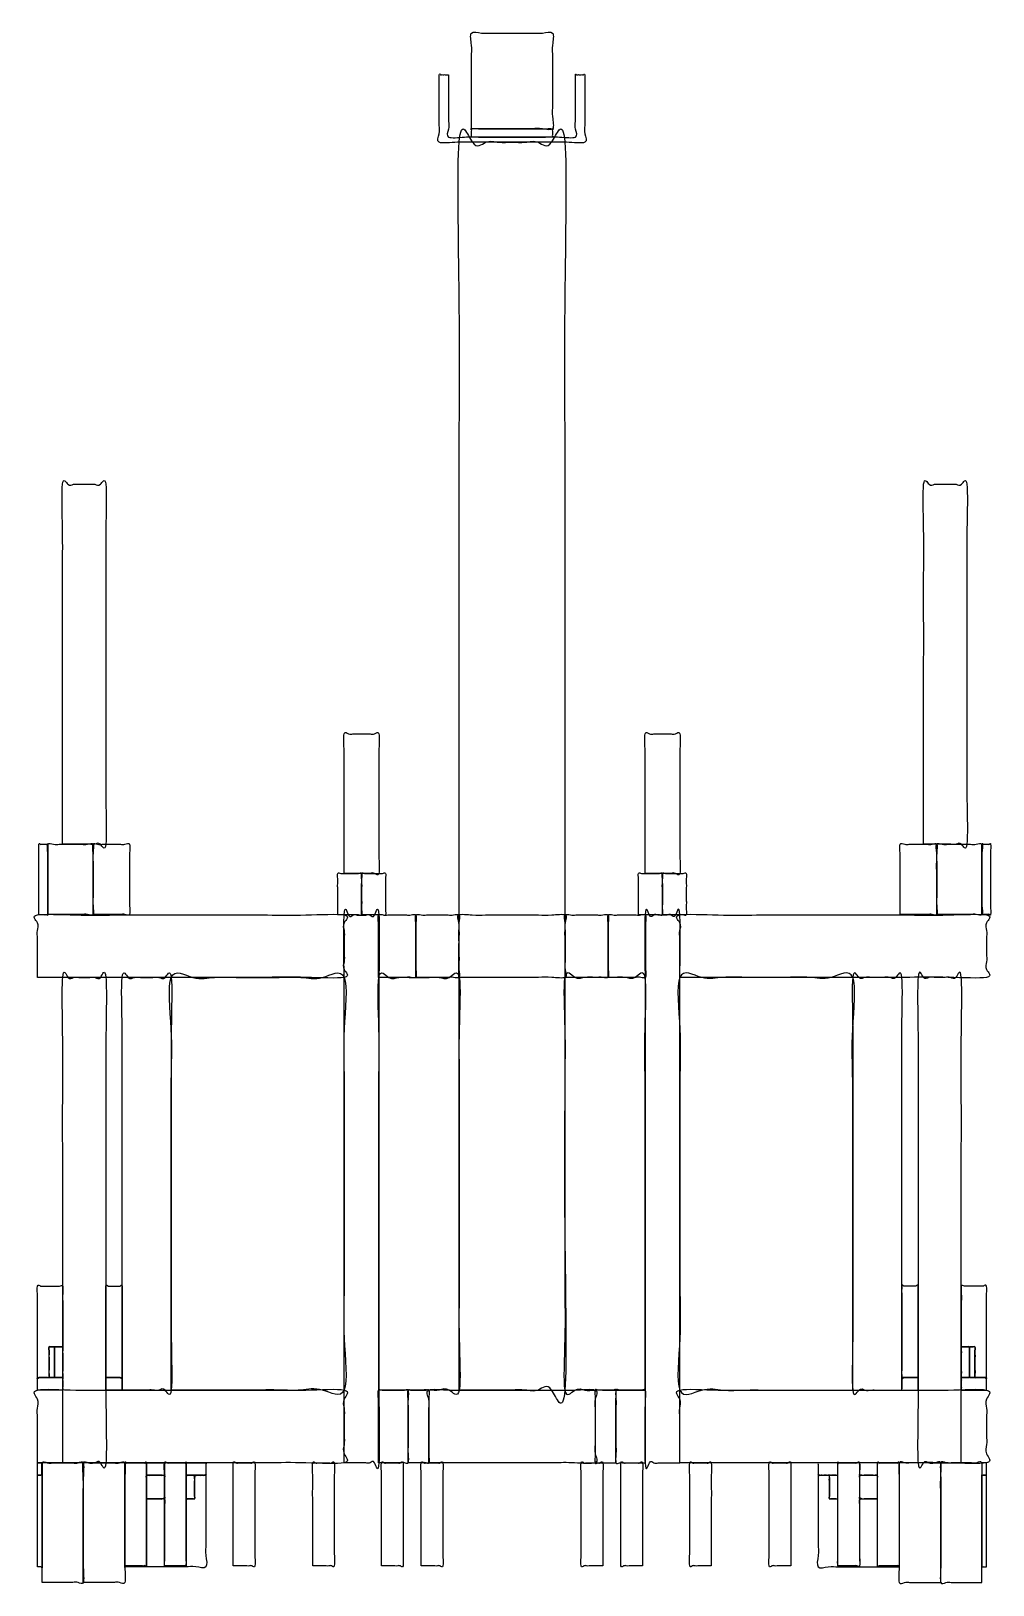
# Model space of a CAD drawing. Header units: inches. Extents: x -18.2 to 18.2, y -7.4 to 51.5.
import ezdxf

# ---------------------------------------------------------------- set-up
doc = ezdxf.new("R2010")
doc.units = ezdxf.units.IN
doc.layers.get('0').update_dxf_attribs({"true_color": 0xc2ced6})

msp = doc.modelspace()

# ---------------------------------------------------------------- linework, layer by layer
for points, knots in [([(-1.535, 47.756), (1.535, 47.756), (1.535, 51.378), (-1.535, 51.378), (-1.535, 47.756)], [0, 0, 78, 170, 248, 340, 340]), ([(-2.402, 49.803), (-2.756, 49.803), (-2.756, 47.244), (2.756, 47.244), (2.756, 49.803), (2.402, 49.803), (2.402, 47.441), (-2.402, 47.441), (-2.402, 49.803)], [0, 0, 8.999917, 73.999917, 213.999917, 278.999917, 287.9999, 347.999817, 469.999817, 529.9998, 529.9998]), ([(-2, 0), (2, 0), (2, 47.244), (-2, 47.244), (-2, 0)], [0, 0, 101.599998, 1301.599621, 1403.19962, 2603.199243, 2603.199243]), ([(-1.535, 47.441), (1.535, 47.441), (1.535, 47.756), (-1.535, 47.756), (-1.535, 47.441)], [0, 0, 78, 86, 164, 172, 172]), ([(-17.022, 20.665), (-15.384, 20.665), (-15.384, 34.295), (-17.022, 34.295), (-17.022, 20.665)], [0, 0, 41.600003, 387.785597, 429.385599, 775.571193, 775.571193]), ([(15.591, 20.665), (17.229, 20.665), (17.229, 34.295), (15.591, 34.295), (15.591, 20.665)], [0, 0, 41.6, 387.785594, 429.385594, 775.571188, 775.571188]), ([(-6.356, 19.563), (-5.041, 19.563), (-5.041, 24.844), (-6.356, 24.844), (-6.356, 19.563)], [0, 0, 33.400197, 167.530839, 200.931036, 335.061678, 335.061678]), ([(5.041, 19.563), (6.356, 19.563), (6.356, 24.844), (5.041, 24.844), (5.041, 19.563)], [0, 0, 33.4, 167.529909, 200.929909, 335.059818, 335.059818]), ([(-17.916, 17.988), (-17.579, 17.988), (-17.579, 20.665), (-17.916, 20.665), (-17.916, 17.988)], [0, 0, 8.556737, 76.557737, 85.114473, 153.115473, 153.115473]), ([(-17.579, 18.006), (-15.867, 18.006), (-15.867, 20.665), (-17.579, 20.665), (-17.579, 18.006)], [0, 0, 43.470175, 111.016497, 154.486672, 222.032994, 222.032994]), ([(-15.867, 18.006), (-14.486, 18.006), (-14.486, 20.665), (-15.867, 20.665), (-15.867, 18.006)], [0, 0, 35.086562, 102.632884, 137.719446, 205.265768, 205.265768]), ([(14.699, 18.006), (16.084, 18.006), (16.084, 20.665), (14.699, 20.665), (14.699, 18.006)], [0, 0, 35.171468, 102.71779, 137.889258, 205.43558, 205.43558]), ([(16.084, 18.006), (17.797, 18.006), (17.797, 20.665), (16.084, 20.665), (16.084, 18.006)], [0, 0, 43.513053, 111.059376, 154.572429, 222.118751, 222.118751]), ([(17.797, 18.006), (18.126, 18.006), (18.126, 20.665), (17.797, 20.665), (17.797, 18.006)], [0, 0, 8.341585, 75.887908, 84.229493, 151.775815, 151.775815]), ([(-6.602, 17.988), (-5.694, 17.988), (-5.694, 19.563), (-6.602, 19.563), (-6.602, 17.988)], [0, 0, 23.050437, 63.050705, 86.101142, 126.10141, 126.10141]), ([(-5.694, 17.988), (-4.791, 17.988), (-4.791, 19.563), (-5.694, 19.563), (-5.694, 17.988)], [0, 0, 22.949229, 62.949497, 85.898725, 125.898993, 125.898993]), ([(4.791, 17.988), (5.694, 17.988), (5.694, 19.563), (4.791, 19.563), (4.791, 17.988)], [0, 0, 22.949229, 62.949497, 85.898725, 125.898993, 125.898993]), ([(5.694, 17.988), (6.602, 17.988), (6.602, 19.563), (5.694, 19.563), (5.694, 17.988)], [0, 0, 23.050437, 63.050705, 86.101142, 126.10141, 126.10141]), ([(-6.356, -2.756), (-5.041, -2.756), (-5.041, 17.986), (-6.356, 17.986), (-6.356, -2.756)], [0, 0, 33.4, 560.253706, 593.653706, 1120.507412, 1120.507412]), ([(6.356, -2.756), (5.041, -2.756), (5.041, 17.986), (6.356, 17.986), (6.356, -2.756)], [0, 0, 33.4, 560.253706, 593.653706, 1120.507412, 1120.507412]), ([(-17.972, 15.626), (-6.358, 15.626), (-6.358, 17.988), (-17.972, 17.988), (-17.972, 15.626)], [0, 0, 295, 355, 650, 710, 710]), ([(-5.059, 15.626), (-3.642, 15.626), (-3.642, 17.988), (-5.059, 17.988), (-5.059, 15.626)], [0, 0, 36, 96, 132, 192, 192]), ([(-3.642, 15.626), (-2.008, 15.626), (-2.008, 17.988), (-3.642, 17.988), (-3.642, 15.626)], [0, 0, 41.5, 101.5, 143, 203, 203]), ([(-2.008, 15.626), (2.008, 15.626), (2.008, 17.988), (-2.008, 17.988), (-2.008, 15.626)], [0, 0, 102, 162, 264, 324, 324]), ([(2.008, 15.626), (3.642, 15.626), (3.642, 17.988), (2.008, 17.988), (2.008, 15.626)], [0, 0, 41.5, 101.5, 143, 203, 203]), ([(3.642, 15.626), (5.059, 15.626), (5.059, 17.988), (3.642, 17.988), (3.642, 15.626)], [0, 0, 36, 96, 132, 192, 192]), ([(6.358, 15.626), (17.972, 15.626), (17.972, 17.988), (6.358, 17.988), (6.358, 15.626)], [0, 0, 295.000114, 355.000114, 650.000227, 710.000227, 710.000227]), ([(-17.017, -2.756), (-15.38, -2.756), (-15.38, 15.626), (-17.017, 15.626), (-17.017, -2.756)], [0, 0, 41.6, 508.499, 550.099, 1016.998, 1016.998]), ([(-14.764, 0), (-12.906, 0), (-12.906, 15.626), (-14.764, 15.626), (-14.764, 0)], [0, 0, 47.19657, 444.095816, 491.292386, 888.191632, 888.191632]), ([(-12.906, 0), (-6.356, 0), (-6.356, 15.626), (-12.906, 15.626), (-12.906, 0)], [0, 0, 166.370989, 563.270235, 729.641225, 1126.54047, 1126.54047]), ([(-5.041, 0), (-2, 0), (-2, 15.626), (-5.041, 15.626), (-5.041, 0)], [0, 0, 77.23294, 474.13294, 551.365879, 948.265879, 948.265879]), ([(5.041, 0), (2, 0), (2, 15.626), (5.041, 15.626), (5.041, 0)], [0, 0, 77.23294, 474.13294, 551.365879, 948.265879, 948.265879]), ([(12.906, 0), (6.356, 0), (6.356, 15.626), (12.906, 15.626), (12.906, 0)], [0, 0, 166.370989, 563.270235, 729.641225, 1126.54047, 1126.54047]), ([(14.764, 0), (12.906, 0), (12.906, 15.626), (14.764, 15.626), (14.764, 0)], [0, 0, 47.19657, 444.095816, 491.292386, 888.191632, 888.191632]), ([(17.017, -2.756), (15.38, -2.756), (15.38, 15.626), (17.017, 15.626), (17.017, -2.756)], [0, 0, 41.6, 508.499, 550.099, 1016.998, 1016.998]), ([(-17.017, 1.638), (-17.017, 3.937), (-17.972, 3.937), (-17.972, 0.472), (-17.535, 0.472), (-17.535, 1.638), (-17.017, 1.638)], [0, 0, 58.4, 82.657643, 170.657643, 181.759662, 211.359662, 224.51527, 224.51527]), ([(-15.38, 0.472), (-14.764, 0.472), (-14.764, 3.937), (-15.38, 3.937), (-15.38, 0.472)], [0, 0, 15.642219, 103.642219, 119.284437, 207.284437, 207.284437]), ([(15.38, 0.472), (14.764, 0.472), (14.764, 3.937), (15.38, 3.937), (15.38, 0.472)], [0, 0, 15.642219, 103.642219, 119.284437, 207.284437, 207.284437]), ([(17.017, 1.638), (17.017, 3.937), (17.972, 3.937), (17.972, 0.472), (17.535, 0.472), (17.535, 1.638), (17.017, 1.638)], [0, 0, 58.4, 82.657643, 170.657643, 181.759662, 211.359662, 224.51527, 224.51527]), ([(-17.535, 0.472), (-17.323, 0.472), (-17.323, 1.638), (-17.535, 1.638), (-17.535, 0.472)], [0, 0, 5.402381, 35.002381, 40.404763, 70.004763, 70.004763]), ([(-17.323, 0.472), (-17.017, 0.472), (-17.017, 1.638), (-17.323, 1.638), (-17.323, 0.472)], [0, 0, 7.753226, 37.353226, 45.106453, 74.706453, 74.706453]), ([(17.323, 0.472), (17.017, 0.472), (17.017, 1.638), (17.323, 1.638), (17.323, 0.472)], [0, 0, 7.753226, 37.353226, 45.106453, 74.706453, 74.706453]), ([(17.535, 0.472), (17.323, 0.472), (17.323, 1.638), (17.535, 1.638), (17.535, 0.472)], [0, 0, 5.402381, 35.002381, 40.404763, 70.004763, 70.004763]), ([(-17.972, -2.756), (-6.358, -2.756), (-6.358, 0), (-17.972, 0), (-17.972, -2.756)], [0, 0, 295, 364.999087, 659.999087, 729.998174, 729.998174]), ([(-17.972, 0), (-17.017, 0), (-17.017, 0.472), (-17.972, 0.472), (-17.972, 0)], [0, 0, 24.257627, 36.25754, 60.515167, 72.51508, 72.51508]), ([(-15.38, 0), (-14.764, 0), (-14.764, 0.472), (-15.38, 0.472), (-15.38, 0)], [0, 0, 15.642285, 27.642285, 43.28457, 55.28457, 55.28457]), ([(-5.059, -2.756), (-3.937, -2.756), (-3.937, 0), (-5.059, 0), (-5.059, -2.756)], [0, 0, 28.5, 98.499, 126.999, 196.998, 196.998]), ([(-3.937, -2.756), (-3.15, -2.756), (-3.15, 0), (-3.937, 0), (-3.937, -2.756)], [0, 0, 20, 89.999, 109.999, 179.998, 179.998]), ([(-3.15, -2.756), (3.15, -2.756), (3.15, 0), (-3.15, 0), (-3.15, -2.756)], [0, 0, 160, 229.999, 389.999, 459.998, 459.998]), ([(3.937, -2.756), (3.15, -2.756), (3.15, 0), (3.937, 0), (3.937, -2.756)], [0, 0, 20, 89.999, 109.999, 179.998, 179.998]), ([(5.059, -2.756), (3.937, -2.756), (3.937, 0), (5.059, 0), (5.059, -2.756)], [0, 0, 28.5, 98.499, 126.999, 196.998, 196.998]), ([(6.356, -2.756), (17.972, -2.756), (17.972, 0), (6.356, 0), (6.356, -2.756)], [0, 0, 295.067061, 365.066061, 660.133122, 730.132122, 730.132122]), ([(15.38, 0), (14.764, 0), (14.764, 0.472), (15.38, 0.472), (15.38, 0)], [0, 0, 15.642285, 27.642285, 43.28457, 55.28457, 55.28457]), ([(17.972, 0), (17.017, 0), (17.017, 0.472), (17.972, 0.472), (17.972, 0)], [0, 0, 24.257627, 36.25754, 60.515167, 72.51508, 72.51508]), ([(-17.972, -3.228), (-17.794, -3.228), (-17.794, -2.756), (-17.972, -2.756), (-17.972, -3.228)], [0, 0, 4.534731, 16.534731, 21.069461, 33.069461, 33.069461]), ([(-17.794, -7.283), (-16.238, -7.283), (-16.238, -2.756), (-17.794, -2.756), (-17.794, -7.283)], [0, 0, 39.51781, 154.51781, 194.035621, 309.035621, 309.035621]), ([(-16.238, -7.283), (-14.664, -7.283), (-14.664, -2.756), (-16.238, -2.756), (-16.238, -7.283)], [0, 0, 39.986837, 154.986837, 194.973673, 309.973673, 309.973673]), ([(-14.662, -6.659), (-14.253, -6.659), (-13.843, -6.659), (-13.843, -2.756), (-14.253, -2.756), (-14.662, -2.756), (-14.662, -6.659)], [0, 0, 10.402138, 20.8, 119.927229, 130.325091, 140.727228, 239.854457, 239.854457]), ([(-13.845, -3.228), (-13.161, -3.228), (-13.161, -2.756), (-13.845, -2.756), (-13.845, -3.228)], [0, 0, 17.368252, 29.368252, 46.736504, 58.736504, 58.736504]), ([(-13.161, -6.659), (-12.397, -6.659), (-12.342, -6.659), (-12.342, -2.756), (-12.397, -2.756), (-13.161, -2.756), (-13.161, -6.659)], [0, 0, 19.408445, 20.8, 119.927229, 121.318784, 140.727229, 239.854457, 239.854457]), ([(-12.342, -3.228), (-11.594, -3.228), (-11.594, -2.756), (-12.342, -2.756), (-12.342, -3.228)], [0, 0, 18.993001, 30.993001, 49.986003, 61.986003, 61.986003]), ([(-10.557, -6.659), (-9.738, -6.659), (-9.738, -2.756), (-10.557, -2.756), (-10.557, -6.659)], [0, 0, 20.8, 119.927228, 140.727228, 239.854456, 239.854456]), ([(-7.549, -6.659), (-6.73, -6.659), (-6.73, -2.756), (-7.549, -2.756), (-7.549, -6.659)], [0, 0, 20.8, 119.927229, 140.727229, 239.854457, 239.854457]), ([(-4.944, -6.659), (-4.125, -6.659), (-4.125, -2.756), (-4.944, -2.756), (-4.944, -6.659)], [0, 0, 20.8, 119.927229, 140.727229, 239.854457, 239.854457]), ([(-3.439, -6.659), (-2.62, -6.659), (-2.62, -2.756), (-3.439, -2.756), (-3.439, -6.659)], [0, 0, 20.8, 119.927229, 140.727229, 239.854457, 239.854457]), ([(3.439, -6.659), (3.439, -2.756), (2.62, -2.756), (2.62, -6.659), (3.439, -6.659)], [0, 0, 99.127229, 119.927229, 219.054457, 239.854457, 239.854457]), ([(4.944, -6.659), (4.944, -2.756), (4.125, -2.756), (4.125, -6.659), (4.944, -6.659)], [0, 0, 99.127229, 119.927229, 219.054457, 239.854457, 239.854457]), ([(7.549, -6.659), (7.549, -2.756), (6.73, -2.756), (6.73, -6.659), (7.549, -6.659)], [0, 0, 99.127229, 119.927229, 219.054457, 239.854457, 239.854457]), ([(10.557, -6.659), (10.557, -2.756), (9.738, -2.756), (9.738, -6.659), (10.557, -6.659)], [0, 0, 99.127229, 119.927228, 219.054457, 239.854456, 239.854456]), ([(12.342, -3.228), (11.594, -3.228), (11.594, -2.756), (12.342, -2.756), (12.342, -3.228)], [0, 0, 18.993001, 30.993001, 49.986003, 61.986003, 61.986003]), ([(12.342, -6.659), (12.397, -6.659), (13.161, -6.659), (13.161, -2.756), (12.397, -2.756), (12.342, -2.756), (12.342, -6.659)], [0, 0, 1.391555, 20.8, 119.927229, 139.335674, 140.727229, 239.854457, 239.854457]), ([(13.845, -3.228), (13.161, -3.228), (13.161, -2.756), (13.845, -2.756), (13.845, -3.228)], [0, 0, 17.368252, 29.368252, 46.736504, 58.736504, 58.736504]), ([(14.253, -6.659), (14.662, -6.659), (14.662, -2.756), (14.253, -2.756), (13.843, -2.756), (13.843, -6.659), (14.253, -6.659)], [0, 0, 10.402138, 109.529366, 119.931504, 130.329366, 229.456595, 239.854457, 239.854457]), ([(16.238, -7.283), (14.664, -7.283), (14.664, -2.756), (16.238, -2.756), (16.238, -7.283)], [0, 0, 39.986837, 154.986837, 194.973673, 309.973673, 309.973673]), ([(17.794, -7.283), (16.238, -7.283), (16.238, -2.756), (17.794, -2.756), (17.794, -7.283)], [0, 0, 39.51781, 154.51781, 194.035621, 309.035621, 309.035621]), ([(17.972, -3.228), (17.794, -3.228), (17.794, -2.756), (17.972, -2.756), (17.972, -3.228)], [0, 0, 4.534731, 16.534731, 21.069461, 33.069461, 33.069461]), ([(-17.972, -6.693), (-17.794, -6.693), (-17.794, -3.228), (-17.972, -3.228), (-17.972, -6.693)], [0, 0, 4.534731, 92.534731, 97.069461, 185.069461, 185.069461]), ([(-13.845, -4.122), (-13.845, -6.659), (-14.664, -6.659), (-14.664, -6.693), (-11.594, -6.693), (-11.594, -3.228), (-12.019, -3.228), (-12.019, -4.122), (-12.342, -4.122), (-12.342, -6.659), (-13.161, -6.659), (-13.161, -4.122), (-13.845, -4.122)], [0, 0, 64.434708, 85.234708, 86.107479, 164.068186, 252.068186, 262.847876, 285.540397, 293.753777, 358.188485, 378.988485, 443.423193, 460.791045, 460.791045]), ([(-13.845, -4.122), (-13.161, -4.122), (-13.161, -3.228), (-13.845, -3.228), (-13.845, -4.122)], [0, 0, 17.368213, 40.061064, 57.429277, 80.122128, 80.122128]), ([(-12.342, -4.122), (-12.019, -4.122), (-12.019, -3.228), (-12.342, -3.228), (-12.342, -4.122)], [0, 0, 8.21338, 30.905901, 39.119281, 61.811801, 61.811801]), ([(13.845, -4.122), (13.845, -6.659), (14.664, -6.659), (14.664, -6.693), (11.594, -6.693), (11.594, -3.228), (12.019, -3.228), (12.019, -4.122), (12.342, -4.122), (12.342, -6.659), (13.161, -6.659), (13.161, -4.122), (13.845, -4.122)], [0, 0, 64.434708, 85.234708, 86.107479, 164.068186, 252.068186, 262.847876, 285.540397, 293.753777, 358.188485, 378.988485, 443.423193, 460.791045, 460.791045]), ([(12.342, -4.122), (12.019, -4.122), (12.019, -3.228), (12.342, -3.228), (12.342, -4.122)], [0, 0, 8.21338, 30.905901, 39.119281, 61.811801, 61.811801]), ([(13.845, -4.122), (13.161, -4.122), (13.161, -3.228), (13.845, -3.228), (13.845, -4.122)], [0, 0, 17.368213, 40.061064, 57.429277, 80.122128, 80.122128]), ([(17.972, -6.693), (17.794, -6.693), (17.794, -3.228), (17.972, -3.228), (17.972, -6.693)], [0, 0, 4.534731, 92.534731, 97.069461, 185.069461, 185.069461])]:
    msp.add_open_spline(points, degree=1, knots=knots)

doc.saveas('drawing.dxf')
